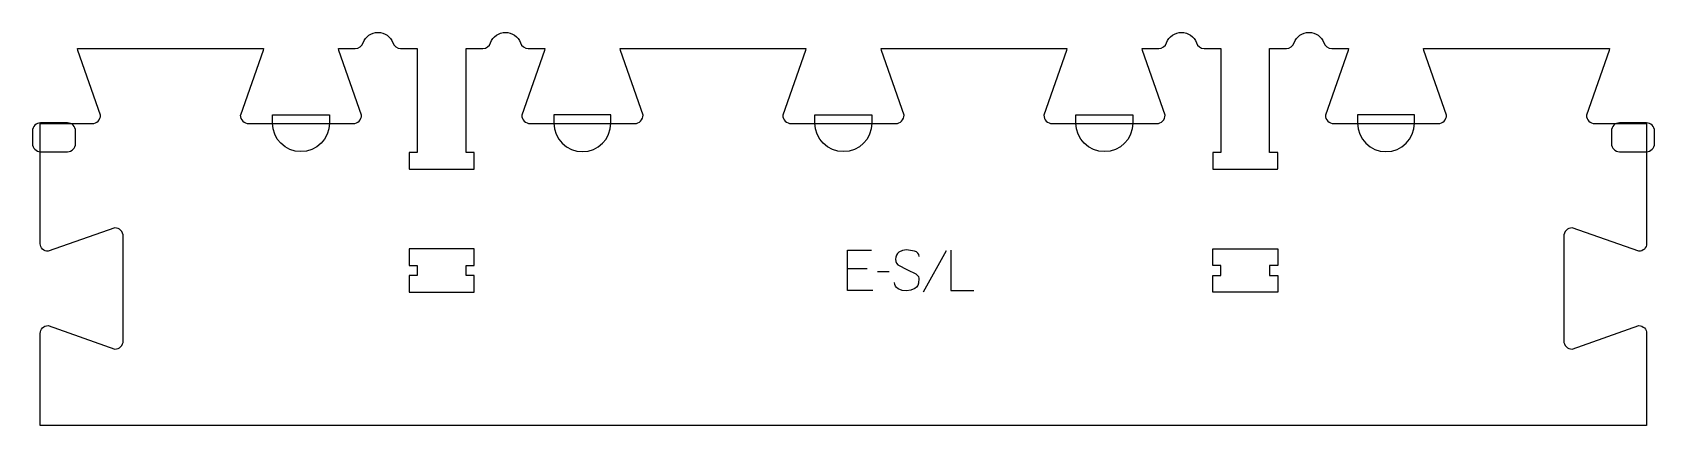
# Model space of a CAD drawing. Header units: millimetres. Extents: x -606 to 606, y -131 to 163.
import ezdxf

# ---------------------------------------------------------------- set-up
doc = ezdxf.new("R2010")
doc.units = ezdxf.units.MM
for name, color, linetype, true_color in [('1_ANYTOOL_1MMDEEP_LABELS_S', 2, 'Continuous', 0xffff00), ('3_ANYTOOL_CUTTHROUGH_INSID', 4, 'Continuous', 0x00ffff), ('4_ANYTOOL_CUTTHROUGH_OUTSI', 5, 'Continuous', 0x0000ff), ('5_ANYTOOL_HALF_MILL_9MM_IN', 3, 'Continuous', 0x00ff00)]:
    doc.layers.add(name, color=color, linetype=linetype, true_color=true_color)

msp = doc.modelspace()

# ---------------------------------------------------------------- linework, layer by layer
at = {"layer": '1_ANYTOOL_1MMDEEP_LABELS_S'}
for p, q in [((76.7, -0.5), (59.5, -31.2)), ((17.7, -13.9), (3, -13.9)), ((34.2, -16.1), (25.4, -16.2))]:
    msp.add_line(p, q, dxfattribs=at)
for points in [[(21.9, -30), (3, -30), (3, 0), (20.8, 0)], [(56.4, -4.6), (56.2, -3.2), (55.6, -2.1), (54.5, -1.2), (53.1, -0.6), (47, 0.3), (44, -0.1), (41.4, -1.5), (40.3, -2.5), (39.5, -3.7), (39.1, -5.1), (38.9, -6.7), (39.1, -8.3), (39.6, -9.7), (40.5, -10.8), (47.9, -14.6), (54, -17.5), (55.1, -18.5), (55.9, -19.7), (56.3, -21.2), (56, -24.7), (55.4, -26.2), (54.5, -27.5), (53.2, -28.5), (50.2, -29.9), (47, -30.3), (43.8, -30), (40.9, -28.8), (39.7, -27.9), (38.9, -26.8), (38.4, -25.6), (38.2, -24.1)], [(80.1, 0), (80.1, -30), (97.2, -30)]]:
    msp.add_lwpolyline(points, dxfattribs=at)
at = {"layer": '3_ANYTOOL_CUTTHROUGH_INSID'}
for points in [[(-324.3, 1.1), (-324.3, -11.4), (-318.3, -11.4), (-318.3, -18.9), (-324.3, -18.9), (-324.3, -31.4), (-275.8, -31.4), (-275.8, -18.9), (-281.8, -18.9), (-281.8, -11.4), (-275.8, -11.4), (-275.8, 1.1)], [(275.7, -11.4), (275.7, 1.1), (324.2, 1.1), (324.2, -11.4), (318.2, -11.4), (318.2, -18.9), (324.2, -18.9), (324.2, -31.4), (275.7, -31.4), (275.7, -18.9), (281.7, -18.9), (281.7, -11.4)]]:
    msp.add_lwpolyline(points, close=True, dxfattribs=at)
at = {"layer": '4_ANYTOOL_CUTTHROUGH_OUTSI'}
msp.add_lwpolyline([(-364.6, 150.6, 0.317837), (-358.7, 154.8, -0.707107), (-336.5, 154.8, 0.317837), (-330.7, 150.6), (-318.3, 150.6), (-318.3, 73.1), (-324, 73.1, 0.414214), (-324.3, 72.9), (-324.3, 60.9, 0.414214), (-324, 60.6), (-276, 60.6, 0.414214), (-275.8, 60.9), (-275.8, 72.9, 0.414214), (-276, 73.1), (-281.8, 73.1), (-281.8, 150.6), (-269.3, 150.6, 0.317837), (-263.5, 154.8, -0.707107), (-241.3, 154.8, 0.317837), (-235.4, 150.6), (-223, 150.6), (-223.2, 149.2), (-240.1, 100.9), (-240.2, 100.9, 0.414214), (-233.9, 94.6), (-155.9, 94.6, 0.414214), (-149.7, 100.9), (-149.7, 100.9), (-166.6, 149.2), (-166.8, 150.6), (-28.1, 150.6), (-28.3, 149.2), (-45.2, 100.9), (-45.3, 100.9, 0.414214), (-39, 94.6), (39, 94.6, 0.414214), (45.2, 100.9), (45.2, 100.9), (28.3, 149.2), (28.1, 150.6), (166.8, 150.6), (166.6, 149.2), (149.7, 100.9), (149.6, 100.9, 0.414214), (155.9, 94.6), (233.9, 94.6, 0.414214), (240.1, 100.9), (240.1, 100.9), (223.2, 149.2), (223, 150.6), (235.4, 150.6, 0.317837), (241.3, 154.8, -0.707107), (263.5, 154.8, 0.317837), (269.3, 150.6), (281.7, 150.6), (281.7, 73.1), (276, 73.1, 0.414214), (275.7, 72.9), (275.7, 60.9, 0.414214), (276, 60.6), (324, 60.6, 0.414214), (324.2, 60.9), (324.2, 72.9, 0.414214), (324, 73.1), (318.2, 73.1), (318.2, 150.6), (330.7, 150.6, 0.317837), (336.5, 154.8, -0.707107), (358.7, 154.8, 0.317837), (364.6, 150.6), (377, 150.6), (376.8, 149.2), (359.9, 100.9), (359.8, 100.9, 0.414214), (366.1, 94.6), (444.1, 94.6, 0.414214), (450.3, 100.9), (450.3, 100.9), (433.4, 149.2), (433.2, 150.6), (571.9, 150.6), (571.7, 149.2), (554.8, 100.9), (554.7, 100.9, 0.414214), (561, 94.6), (599.7, 94.6), (599.7, 4.9, -0.409315), (594, -0.8), (544.1, 16.7), (544, 16.7, 0.414214), (537.8, 10.4), (537.8, -67.6, 0.414214), (544, -73.8), (544.1, -73.8), (594, -56.3, -0.412073), (599.7, -62.1), (599.7, -130.9), (-599.8, -130.9), (-599.8, -62.1, -0.412073), (-594, -56.3), (-544.1, -73.8), (-544, -73.8, 0.414214), (-537.8, -67.6), (-537.8, 10.4, 0.414214), (-544, 16.7), (-544.1, 16.7), (-594, -0.8, -0.409315), (-599.8, 4.9), (-599.8, 94.6), (-561, 94.6, 0.414214), (-554.8, 100.9), (-554.8, 100.9), (-571.7, 149.2), (-571.9, 150.6), (-433.2, 150.6), (-433.4, 149.2), (-450.3, 100.9), (-450.4, 100.9, 0.414214), (-444.1, 94.6), (-366.1, 94.6, 0.414214), (-359.9, 100.9), (-359.9, 100.9), (-376.8, 149.2), (-377, 150.6)], format="xyb", close=True, dxfattribs=at)
at = {"layer": '5_ANYTOOL_HALF_MILL_9MM_IN'}
for points in [[(-383.9, 94.9, -1), (-426.4, 94.9), (-426.4, 101.1), (-383.9, 101.1)], [(-216.2, 94.9, 1), (-173.7, 94.9), (-173.7, 101.1), (-216.2, 101.1)], [(21.2, 94.9, -1), (-21.3, 94.9), (-21.3, 101.1), (21.2, 101.1)], [(216.1, 94.9, -1), (173.6, 94.9), (173.6, 101.1), (216.1, 101.1)], [(383.8, 94.9, 1), (426.3, 94.9), (426.3, 101.1), (383.8, 101.1)], [(-599.6, 95.1, 0.414214), (-605.6, 89.1), (-605.6, 79.6, 0.414214), (-599.6, 73.6), (-579.4, 73.6, 0.414214), (-573.4, 79.6), (-573.4, 89.1, 0.414214), (-579.4, 95.1)], [(579.4, 95.1, 0.414214), (573.4, 89.1), (573.4, 79.6, 0.414214), (579.4, 73.6), (599.6, 73.6, 0.414214), (605.6, 79.6), (605.6, 89.1, 0.414214), (599.6, 95.1)]]:
    msp.add_lwpolyline(points, format="xyb", close=True, dxfattribs=at)

doc.saveas('drawing.dxf')
